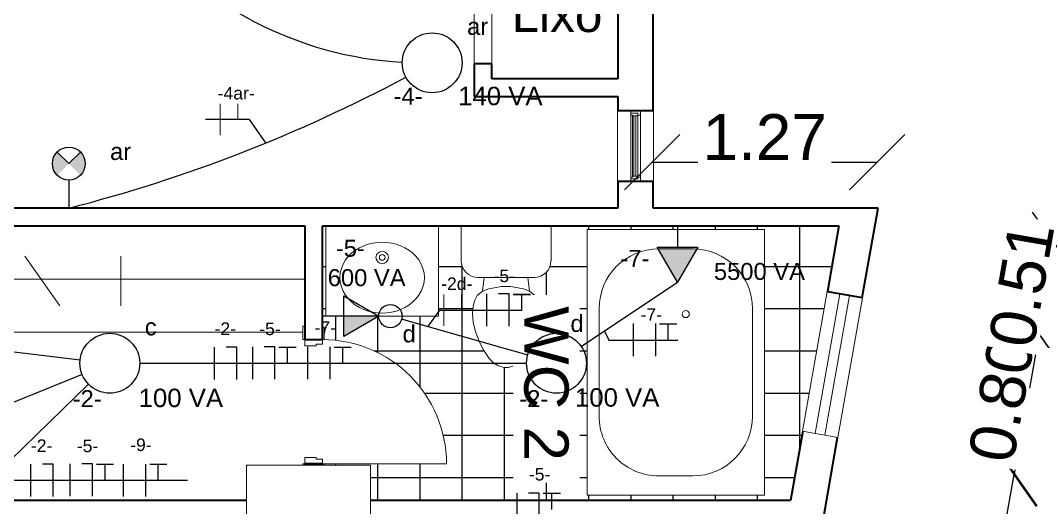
# Model space of a CAD drawing. Header units: metres. Extents: x -182 to 99, y 70 to 117.
# Drawn here: x 74.14 to 79.88, y 85.79 to 88.54 of the extents above; entities that cross this region are included whole.
import ezdxf

# ---------------------------------------------------------------- set-up
doc = ezdxf.new("R2010")
doc.units = ezdxf.units.M
doc.header["$LTSCALE"] = 0.01
doc.linetypes.add('ACAD_ISO02W100', pattern=[15, 12, -3])
for name, color, linetype, lineweight in [('A-ANNO-TEXT', 2, 'Continuous', 9), ('A-DETL', 5, 'Continuous', 9), ('A-DOOR', 1, 'Continuous', 9), ('A-DOOR-FRAM', 1, 'Continuous', 13), ('A-FLOR-OTLN', 6, 'Continuous', 13), ('A-GENM', 6, 'Continuous', 9), ('A-GLAZ', 6, 'Continuous', 9), ('A-GLAZ-FRAM', 6, 'Continuous', 13), ('A-GLAZ-GLAS', 6, 'Continuous', 13), ('A-GLAZ-SILL', 1, 'Continuous', 9), ('A-WALL', 2, 'Continuous', 9), ('P-SANR-FIXT', 6, 'Continuous', 9), ('S-COLS', 6, 'Continuous', 9)]:
    doc.layers.add(name, color=color, linetype=linetype, lineweight=lineweight)
for name, color, linetype in [('FIAÇÃO', 10, 'Continuous'), ('Iluminação', 7, 'Continuous'), ('TOMADA', 7, 'ACAD_ISO02W100')]:
    doc.layers.add(name, color=color, linetype=linetype)
doc.styles.add('Arial', font='arial.ttf', dxfattribs={"height": 0.29506})
doc.styles.add('Arial_2', font='arial.ttf', dxfattribs={"height": 0.258177})
doc.dimstyles.new('Diagonal', dxfattribs={"dimscale": 0.3048, "dimtxt": 0.258177, "dimasz": 1.025262, "dimexe": 0.984252, "dimexo": 0.615157, "dimgap": 0.04101, "dimtad": 1, "dimrnd": 0.01, "dimzin": 0, "dimdsep": 46, "dimtxsty": 'Arial_2', "dimblk1": 'OBLIQUE', "dimblk2": 'OBLIQUE', "dimsah": 1, "dimcen": 0.09, "dimse1": 1, "dimse2": 1, "dimazin": 0, "dimtfac": 1, "dimtix": 1, "dimtmove": 0, "dimatfit": 3, "dimfxl": 1, "dimtvp": 1, "dimtfill": 1, "dimtolj": 1, "dimtzin": 0, "dimarcsym": 2})

# ---------------------------------------------------------------- blocks, each defined once
blk = doc.blocks.new('Pilar rectangular hormigón - 300 x 700 mm-553680-Nivel 9')
at = {"layer": 'S-COLS'}
for p, q in [((0.15, 0.35), (-0.15, 0.35)), ((-0.15, 0.35), (-0.15, -0.35)), ((0.15, -0.35), (0.15, 0.35)), ((-0.15, -0.35), (0.15, -0.35))]:
    blk.add_line(p, q, dxfattribs=at)
blk = doc.blocks.new('M_Retrete-Doméstico-3D - M_Retrete-Doméstico-3D-223781-Nivel 9')
at = {"layer": 'P-SANR-FIXT'}
for p, q in [((-0.2534, 0.2984), (-0.2534, 0.4947)), ((0.2534, 0.4947), (0.2534, 0.2984)), ((0.1587, 0.2038), (-0.1588, 0.2038)), ((-0.1235, 0.2038), (-0.1323, 0.127)), ((0.1235, 0.2038), (0.1323, 0.127)), ((-0.1323, 0.127), (-0.1626, 0.1016)), ((-0.0974, 0.1397), (-0.1323, 0.127)), ((-0.0254, 0.1524), (-0.0974, 0.1397)), ((0.0254, 0.1524), (-0.0254, 0.1524)), ((0.0974, 0.1397), (0.0254, 0.1524)), ((0.1323, 0.127), (0.0974, 0.1397)), ((0.1626, 0.1016), (0.1323, 0.127)), ((-0.177, 0.0762), (-0.1838, 0.0508)), ((-0.1626, 0.1016), (-0.177, 0.0762)), ((0.177, 0.0762), (0.1626, 0.1016)), ((0.1838, 0.0508), (0.177, 0.0762)), ((-0.1883, 0.0253), (-0.1905, 0)), ((-0.1905, 0), (-0.1861, -0.0506)), ((-0.1838, 0.0508), (-0.1883, 0.0253)), ((0.1883, 0.0253), (0.1838, 0.0508)), ((0.1861, -0.0506), (0.1905, 0)), ((0.1905, 0), (0.1883, 0.0253)), ((-0.1861, -0.0506), (-0.1724, -0.1016)), ((0.1724, -0.1016), (0.1861, -0.0506)), ((-0.1724, -0.1016), (-0.1539, -0.1524)), ((0.1539, -0.1524), (0.1724, -0.1016)), ((-0.1539, -0.1524), (-0.1302, -0.2032)), ((0.1302, -0.2032), (0.1539, -0.1524)), ((-0.1302, -0.2032), (-0.095, -0.254)), ((0.095, -0.254), (0.1302, -0.2032)), ((-0.095, -0.254), (-0.0696, -0.2794)), ((-0.0696, -0.2794), (-0.0476, -0.2921)), ((0.0476, -0.2921), (0.0696, -0.2794)), ((0.0696, -0.2794), (0.095, -0.254)), ((-0.0476, -0.2921), (-0.0127, -0.3048)), ((-0.0127, -0.3048), (0.0127, -0.3048)), ((0.0127, -0.3048), (0.0476, -0.2921))]:
    blk.add_line(p, q, dxfattribs=at)
for centre, start, end in [((-0.1588, 0.2984), 180, 270), ((0.1587, 0.2984), 270, 360)]:
    blk.add_arc(centre, 0.0946, start, end, dxfattribs=at)
blk = doc.blocks.new('M_Lavabo - Oval - 635 mm x 510 mm - Privado-224825-Nivel 9')
at = {"layer": 'P-SANR-FIXT'}
for p, q in [((1.1418, -10.2437), (1.1418, -10.7537)), ((1.7768, -10.7537), (1.7768, -10.2437)), ((1.1418, -10.7537), (1.7768, -10.7537))]:
    blk.add_line(p, q, dxfattribs=at)
at = {"layer": 'P-SANR-FIXT', "flags": 128}
for points in [[(1.221, -10.5356), (1.2231, -10.5092), (1.2293, -10.4834), (1.2393, -10.4589), (1.2527, -10.4361), (1.2691, -10.4153), (1.288, -10.3967), (1.309, -10.3805), (1.3317, -10.3668), (1.3558, -10.3556), (1.3808, -10.3469), (1.4066, -10.3407), (1.4329, -10.337), (1.4593, -10.3358), (1.4858, -10.337), (1.5121, -10.3407), (1.5379, -10.3469), (1.5629, -10.3556), (1.5869, -10.3668), (1.6096, -10.3805), (1.6307, -10.3967), (1.6496, -10.4153), (1.666, -10.4361), (1.6794, -10.4589), (1.6894, -10.4834), (1.6956, -10.5092), (1.6977, -10.5356)], [(1.6977, -10.5356), (1.6956, -10.562), (1.6894, -10.5878), (1.6794, -10.6123), (1.666, -10.6352), (1.6496, -10.656), (1.6307, -10.6745), (1.6096, -10.6907), (1.5869, -10.7044), (1.5629, -10.7156), (1.5379, -10.7243), (1.5121, -10.7305), (1.4858, -10.7342), (1.4593, -10.7354), (1.4329, -10.7342), (1.4066, -10.7305), (1.3808, -10.7243), (1.3558, -10.7156), (1.3317, -10.7044), (1.309, -10.6907), (1.288, -10.6745), (1.2691, -10.656), (1.2527, -10.6352), (1.2393, -10.6123), (1.2293, -10.5878), (1.2231, -10.562), (1.221, -10.5356)]]:
    blk.add_lwpolyline(points, dxfattribs=at)
at = {"layer": 'P-SANR-FIXT'}
for radius, start, end in [(0.0349, 0, 180), (0.0349, 180, 360), (0.016, 0, 180), (0.016, 0, 180), (0.016, 180, 0), (0.016, 180, 0)]:
    blk.add_arc((1.4593, -10.4215), radius, start, end, dxfattribs=at)
blk = doc.blocks.new('Puerta de 1 hoja - 70 x 210 cm-216926-Nivel 9')
at = {"layer": 'A-DOOR', "lineweight": 13}
blk.add_line((0.6169, 0.05), (0.6169, 0.75), dxfattribs=at)
blk.add_arc((0.6169, 0.05), 0.7, 90, 180, dxfattribs=at)
at = {"layer": 'A-DOOR-FRAM'}
for p, q in [((-0.0831, 0.06), (-0.1531, 0.06)), ((-0.1531, 0.06), (-0.1531, 0.05)), ((-0.0831, 0.05), (-0.0831, 0.06)), ((0.6254, 0.06), (0.6169, 0.06)), ((0.6169, 0.06), (0.6169, 0.05)), ((-0.0581, 0.05), (-0.0831, 0.05)), ((-0.0581, 0.015), (-0.0581, 0.05)), ((-0.0481, 0.015), (-0.0581, 0.015)), ((-0.0481, -0.05), (-0.0481, 0.015)), ((0.5919, 0.015), (0.5819, 0.015)), ((0.5819, 0.015), (0.5819, -0.05)), ((0.6169, 0.05), (0.5919, 0.05)), ((0.5919, 0.05), (0.5919, 0.015)), ((-0.1581, -0.05), (-0.1581, -0.06)), ((-0.0831, -0.06), (-0.0831, -0.05)), ((-0.0831, -0.05), (-0.0481, -0.05)), ((0.5819, -0.05), (0.6169, -0.05)), ((0.6169, -0.05), (0.6169, -0.06)), ((-0.1581, -0.06), (-0.0831, -0.06)), ((0.6169, -0.06), (0.6254, -0.06))]:
    blk.add_line(p, q, dxfattribs=at)
blk = doc.blocks.new('M_Bañera de hidromasaje - 1500 mm x 1000 mm - Privado-227337-Nivel 9')
at = {"layer": 'P-SANR-FIXT'}
for p, q in [((0, 0), (0, 1)), ((0, 1), (1.5, 1)), ((1.5, 1), (1.5, 0)), ((0.4461, 0.9325), (1.0539, 0.9325)), ((0.1095, 0.404), (0.1095, 0.596)), ((1.3905, 0.596), (1.3905, 0.404)), ((1.0539, 0.0675), (0.4461, 0.0675)), ((1.5, 0), (0, 0))]:
    blk.add_line(p, q, dxfattribs=at)
blk.add_circle((0.4778, 0.5564), 0.02, dxfattribs=at)
for centre, radius, start, end in [((0.4461, 0.596), 0.3365, 90, 180), ((1.0539, 0.596), 0.3366, 360, 90), ((0.4461, 0.404), 0.3366, 180, 270), ((1.0539, 0.404), 0.3365, 270, 0)]:
    blk.add_arc(centre, radius, start, end, dxfattribs=at)
blk = doc.blocks.new('M_Hueco con cubrejuntas - 0610 x 0610 mm-378783-Nivel 9')
at = {"layer": 'A-GENM'}
for p, q in [((-0.3132, -0.05), (-0.3132, 0.05)), ((-0.3132, 0.05), (0.2968, 0.05)), ((0.2968, 0.05), (0.2968, -0.05)), ((0.2968, -0.05), (-0.3132, -0.05))]:
    blk.add_line(p, q, dxfattribs=at)
blk = doc.blocks.new('Ventana simple - 178 x 40 cm-520100-Nivel 9')
at = {"layer": 'A-GLAZ-FRAM'}
for p, q in [((-0.18, 0.035), (-0.2, 0.035)), ((-0.185, 0.02), (-0.185, -0.02)), ((-0.17, 0.02), (-0.185, 0.02)), ((-0.185, -0.02), (-0.185, 0.02)), ((-0.185, 0.02), (-0.175, 0.02)), ((-0.175, 0.02), (-0.175, 0.03)), ((-0.17, -0.01), (-0.17, 0.02)), ((0.185, 0.02), (0.17, 0.02)), ((0.17, 0.02), (0.17, -0.01)), ((0.175, 0.03), (0.175, 0.02)), ((0.175, 0.02), (0.185, 0.02)), ((0.2, 0.035), (0.18, 0.035)), ((0.185, -0.02), (0.185, 0.02)), ((0.185, 0.02), (0.185, -0.02)), ((-0.2, -0.02), (-0.185, -0.02)), ((-0.185, -0.02), (-0.175, -0.02)), ((-0.175, -0.02), (-0.175, -0.01)), ((-0.175, -0.01), (-0.17, -0.01)), ((0.17, -0.01), (0.175, -0.01)), ((0.175, -0.01), (0.175, -0.02)), ((0.175, -0.02), (0.185, -0.02)), ((0.185, -0.02), (0.2, -0.02))]:
    blk.add_line(p, q, dxfattribs=at)
at = {"layer": 'A-GLAZ-FRAM', "lineweight": 9}
for p, q in [((0.18, 0.035), (-0.18, 0.035)), ((0.17, 0.02), (-0.17, 0.02)), ((0.175, -0.02), (-0.175, -0.02)), ((-0.17, -0.01), (0.17, -0.01))]:
    blk.add_line(p, q, dxfattribs=at)
at = {"layer": 'A-GLAZ-FRAM'}
for centre, start, end in [((-0.18, 0.03), 360, 90), ((0.18, 0.03), 90, 180)]:
    blk.add_arc(centre, 0.005, start, end, dxfattribs=at)
at = {"layer": 'A-GLAZ-FRAM', "lineweight": 9}
for points, knots in [([(-0.1775, 0.0343), (-0.1776, 0.0344), (-0.1778, 0.0345), (-0.1782, 0.0347), (-0.1789, 0.0349), (-0.1796, 0.035), (-0.18, 0.035)], [0.6666667, 0.6666667, 0.6666667, 0.6666667, 0.7083333, 0.75, 0.8333333, 1, 1, 1, 1]), ([(-0.175, 0.03), (-0.175, 0.0304), (-0.1751, 0.0311), (-0.1754, 0.0319), (-0.1756, 0.0323), (-0.1757, 0.0325)], [0, 0, 0, 0, 0.1666667, 0.25, 0.3333333, 0.3333333, 0.3333333, 0.3333333]), ([(0.175, 0.03), (0.175, 0.0304), (0.1751, 0.0311), (0.1754, 0.0319), (0.1756, 0.0323), (0.1757, 0.0325)], [0, 0, 0, 0, 0.1666667, 0.25, 0.3333333, 0.3333333, 0.3333333, 0.3333333]), ([(0.1775, 0.0343), (0.1776, 0.0344), (0.1778, 0.0345), (0.1782, 0.0347), (0.1789, 0.0349), (0.1796, 0.035), (0.18, 0.035)], [0.6666667, 0.6666667, 0.6666667, 0.6666667, 0.7083333, 0.75, 0.8333333, 1, 1, 1, 1])]:
    blk.add_open_spline(points, degree=3, knots=knots, dxfattribs=at)
at = {"layer": 'A-GLAZ-GLAS'}
for p, q in [((0.17, 0.0099), (-0.17, 0.0099)), ((-0.17, 0.0099), (-0.17, -0.003)), ((0.17, -0.003), (0.17, 0.0099)), ((-0.17, -0.003), (0.17, -0.003))]:
    blk.add_line(p, q, dxfattribs=at)
at = {"layer": 'A-GLAZ-SILL'}
for p, q in [((-0.2, 0.1079), (0.2, 0.1079)), ((0.2, -0.0941), (-0.2, -0.0941))]:
    blk.add_line(p, q, dxfattribs=at)
blk = doc.blocks.new('Ventana simple - 25 x 80 cm-430068-Nivel 9')
at = {"layer": 'A-GLAZ-FRAM', "lineweight": 9}
for p, q in [((-0.4, 0.035), (0.4, 0.035)), ((-0.4, -0.02), (-0.4, 0.035)), ((0.4, 0.035), (0.4, -0.02)), ((0.4, -0.02), (-0.4, -0.02))]:
    blk.add_line(p, q, dxfattribs=at)
at = {"layer": 'A-GLAZ-SILL'}
for p, q in [((-0.4, 0.1079), (0.4, 0.1079)), ((-0.4, 0.035), (-0.4, 0.1079)), ((0.4, 0.1079), (0.4, 0.035)), ((-0.4, -0.0941), (-0.4, -0.02)), ((0.4, -0.02), (0.4, -0.0941)), ((0.4, -0.0941), (-0.4, -0.0941))]:
    blk.add_line(p, q, dxfattribs=at)
blk = doc.blocks.new('_Oblique')
at = {"color": 0, "linetype": 'ByBlock', "lineweight": -2}
blk.add_line((-0.5, -0.5), (0.5, 0.5), dxfattribs=at)
blk = doc.blocks.new('*D793')
at = {"color": 0, "lineweight": -2, "transparency": 16777216}
blk.add_line((84.8566, 95.6427), (84.8566, 87.4827), dxfattribs=at)
at = {"layer": 'Defpoints', "color": 0, "transparency": 16777216}
for p in [(76.0203, 95.6427), (76.0203, 87.4827), (84.8566, 87.4827)]:
    blk.add_point(p, dxfattribs=at)
at = {"color": 0, "lineweight": -2, "transparency": 16777216, "xscale": 0.3124999999999999, "yscale": 0.3124999999999999, "zscale": 0.3124999999999999}
for p, rotation in [((84.8566, 95.6427), 90), ((84.8566, 87.4827), 270)]:
    blk.add_blockref('_Oblique', p, dxfattribs=dict(at, rotation=rotation))
at = {"color": 0, "transparency": 16777216, "insert": (84.7123, 91.5627), "char_height": 0.25818, "attachment_point": 5, "rotation": 90, "style": 'Arial_2', "bg_fill": 3, "box_fill_scale": 1.1, "bg_fill_color": 256, "bg_fill_true_color": 13158600, "bg_fill_transparency": 0}
blk.add_mtext('\\A1;8.16', dxfattribs=at)
blk = doc.blocks.new('*D797')
at = {"color": 0, "lineweight": -2, "transparency": 16777216}
blk.add_line((79.4959, 84.5577), (79.7498, 85.9802), dxfattribs=at)
at = {"layer": 'Defpoints', "color": 0, "transparency": 16777216}
for p in [(77.6587, 86.3535), (79.7498, 85.9802), (77.4048, 84.931)]:
    blk.add_point(p, dxfattribs=at)
at = {"color": 0, "lineweight": -2, "transparency": 16777216, "xscale": 0.3124999999999999, "yscale": 0.3124999999999999, "zscale": 0.3124999999999999}
for p, rotation in [((79.7498, 85.9802), 79.87747997242002), ((79.4959, 84.5577), 259.87747997242)]:
    blk.add_blockref('_Oblique', p, dxfattribs=dict(at, rotation=rotation))
at = {"color": 0, "transparency": 16777216, "insert": (79.4808, 85.2943), "char_height": 0.25818, "attachment_point": 5, "rotation": 79.87748, "style": 'Arial_2', "bg_fill": 3, "box_fill_scale": 1.1, "bg_fill_color": 256, "bg_fill_true_color": 13158600, "bg_fill_transparency": 0}
blk.add_mtext('\\A1;1.45', dxfattribs=at)
blk = doc.blocks.new('*D798')
at = {"color": 0, "lineweight": -2, "transparency": 16777216}
blk.add_line((79.7506, 85.9847), (79.8896, 86.7725), dxfattribs=at)
at = {"layer": 'Defpoints', "color": 0, "transparency": 16777216}
for p in [(78.8879, 86.9491), (78.749, 86.1613)]:
    blk.add_point(p, dxfattribs=at)
at = {"color": 0, "lineweight": -2, "transparency": 16777216, "xscale": 0.3124999999999999, "yscale": 0.3124999999999999, "zscale": 0.3124999999999999}
for p, rotation in [((79.8896, 86.7725), 80.00000000000544), ((79.7506, 85.9847), 260.0000000000055)]:
    blk.add_blockref('_Oblique', p, dxfattribs=dict(at, rotation=rotation))
at = {"color": 0, "transparency": 16777216, "insert": (79.678, 86.4037), "char_height": 0.25818, "attachment_point": 5, "rotation": 80, "style": 'Arial_2', "bg_fill": 3, "box_fill_scale": 1.1, "bg_fill_color": 256, "bg_fill_true_color": 13158600, "bg_fill_transparency": 0}
blk.add_mtext('\\A1;0.80', dxfattribs=at)
at = {"layer": 'Defpoints', "color": 0, "transparency": 16777216}
blk.add_point((79.8896, 86.7725), dxfattribs=at)
blk = doc.blocks.new('*D799')
at = {"color": 0, "lineweight": -2, "transparency": 16777216}
for p, q in [((79.978, 87.2801), (80.0317, 87.5879)), ((79.8899, 86.7745), (79.978, 87.2801)), ((79.8899, 86.7745), (79.8362, 86.4666))]:
    blk.add_line(p, q, dxfattribs=at)
at = {"layer": 'Defpoints', "color": 0, "transparency": 16777216}
for p in [(78.9761, 87.4547), (78.8879, 86.9491)]:
    blk.add_point(p, dxfattribs=at)
at = {"color": 0, "lineweight": -2, "transparency": 16777216, "xscale": 0.3124999999999999, "yscale": 0.3124999999999999, "zscale": 0.3124999999999999}
for p, rotation in [((79.978, 87.2801), 260.1116401659411), ((79.8899, 86.7745), 80.11164016594118)]:
    blk.add_blockref('_Oblique', p, dxfattribs=dict(at, rotation=rotation))
at = {"color": 0, "transparency": 16777216, "insert": (79.7918, 87.0521), "char_height": 0.25818, "attachment_point": 5, "rotation": 80.11164, "style": 'Arial_2', "bg_fill": 3, "box_fill_scale": 1.1, "bg_fill_color": 256, "bg_fill_true_color": 13158600, "bg_fill_transparency": 0}
blk.add_mtext('\\A1;0.51', dxfattribs=at)
at = {"layer": 'Defpoints', "color": 0, "transparency": 16777216}
blk.add_point((79.978, 87.2801), dxfattribs=at)
blk = doc.blocks.new('*D802')
at = {"color": 0, "lineweight": -2, "transparency": 16777216}
for p, q in [((80.6497, 85.4225), (80.7039, 85.7303)), ((80.6497, 85.4225), (80.632, 85.3225)), ((80.632, 85.3225), (80.5778, 85.0148))]:
    blk.add_line(p, q, dxfattribs=at)
at = {"layer": 'Defpoints', "color": 0, "transparency": 16777216}
for p in [(78.4821, 85.8047), (78.4644, 85.7047)]:
    blk.add_point(p, dxfattribs=at)
at = {"color": 0, "lineweight": -2, "transparency": 16777216, "xscale": 0.3124999999999999, "yscale": 0.3124999999999999, "zscale": 0.3124999999999999}
for p, rotation in [((80.6497, 85.4225), 259.999999999963), ((80.632, 85.3225), 79.99999999996301)]:
    blk.add_blockref('_Oblique', p, dxfattribs=dict(at, rotation=rotation))
at = {"color": 0, "transparency": 16777216, "insert": (80.4987, 85.3976), "char_height": 0.25818, "attachment_point": 5, "rotation": 80, "style": 'Arial_2', "bg_fill": 3, "box_fill_scale": 1.1, "bg_fill_color": 256, "bg_fill_true_color": 13158600, "bg_fill_transparency": 0}
blk.add_mtext('\\A1;0.10', dxfattribs=at)
at = {"layer": 'Defpoints', "color": 0, "transparency": 16777216}
blk.add_point((80.632, 85.3225), dxfattribs=at)
blk = doc.blocks.new('*D803')
at = {"color": 0, "lineweight": -2, "transparency": 16777216}
blk.add_line((80.6497, 85.4225), (80.923, 86.9725), dxfattribs=at)
at = {"layer": 'Defpoints', "color": 0, "transparency": 16777216}
for p in [(78.7554, 87.3547), (80.923, 86.9725), (78.4821, 85.8047)]:
    blk.add_point(p, dxfattribs=at)
at = {"color": 0, "lineweight": -2, "transparency": 16777216, "xscale": 0.3124999999999999, "yscale": 0.3124999999999999, "zscale": 0.3124999999999999}
for p, rotation in [((80.923, 86.9725), 80.00000000000075), ((80.6497, 85.4225), 260.0000000000007)]:
    blk.add_blockref('_Oblique', p, dxfattribs=dict(at, rotation=rotation))
at = {"color": 0, "transparency": 16777216, "insert": (80.6442, 86.2226), "char_height": 0.25818, "attachment_point": 5, "rotation": 80, "style": 'Arial_2', "bg_fill": 3, "box_fill_scale": 1.1, "bg_fill_color": 256, "bg_fill_true_color": 13158600, "bg_fill_transparency": 0}
blk.add_mtext('\\A1;1.57', dxfattribs=at)
blk = doc.blocks.new('*D804')
at = {"color": 0, "lineweight": -2, "transparency": 16777216}
for p, q in [((80.9406, 87.0725), (80.9949, 87.3803)), ((80.923, 86.9725), (80.9406, 87.0725)), ((80.923, 86.9725), (80.8687, 86.6648))]:
    blk.add_line(p, q, dxfattribs=at)
at = {"layer": 'Defpoints', "color": 0, "transparency": 16777216}
for p in [(78.773, 87.4547), (78.7554, 87.3547)]:
    blk.add_point(p, dxfattribs=at)
at = {"color": 0, "lineweight": -2, "transparency": 16777216, "xscale": 0.3124999999999999, "yscale": 0.3124999999999999, "zscale": 0.3124999999999999}
for p, rotation in [((80.9406, 87.0725), 260.0000000000276), ((80.923, 86.9725), 80.00000000002763)]:
    blk.add_blockref('_Oblique', p, dxfattribs=dict(at, rotation=rotation))
at = {"color": 0, "transparency": 16777216, "insert": (80.7897, 87.0476), "char_height": 0.25818, "attachment_point": 5, "rotation": 80, "style": 'Arial_2', "bg_fill": 3, "box_fill_scale": 1.1, "bg_fill_color": 256, "bg_fill_true_color": 13158600, "bg_fill_transparency": 0}
blk.add_mtext('\\A1;0.10', dxfattribs=at)
at = {"layer": 'Defpoints', "color": 0, "transparency": 16777216}
blk.add_point((80.9406, 87.0725), dxfattribs=at)
blk = doc.blocks.new('*D805')
at = {"color": 0, "lineweight": -2, "transparency": 16777216}
blk.add_line((80.9899, 81.7048), (81.8903, 86.955), dxfattribs=at)
at = {"layer": 'Defpoints', "color": 0, "transparency": 16777216}
for p in [(78.9761, 87.4547), (81.8903, 86.955), (78.0757, 82.2046)]:
    blk.add_point(p, dxfattribs=at)
at = {"color": 0, "lineweight": -2, "transparency": 16777216, "xscale": 0.3124999999999999, "yscale": 0.3124999999999999, "zscale": 0.3124999999999999}
for p, rotation in [((81.8903, 86.955), 80.26890480167927), ((80.9899, 81.7048), 260.2689048016792)]:
    blk.add_blockref('_Oblique', p, dxfattribs=dict(at, rotation=rotation))
at = {"color": 0, "transparency": 16777216, "insert": (81.2977, 84.3543), "char_height": 0.25818, "attachment_point": 5, "rotation": 80.2689, "style": 'Arial_2', "bg_fill": 3, "box_fill_scale": 1.1, "bg_fill_color": 256, "bg_fill_true_color": 13158600, "bg_fill_transparency": 0}
blk.add_mtext('\\A1;5.33', dxfattribs=at)
blk = doc.blocks.new('*D806')
at = {"color": 0, "lineweight": -2, "transparency": 16777216}
blk.add_line((77.707, 87.7417), (78.9761, 87.7417), dxfattribs=at)
at = {"layer": 'Defpoints', "color": 0, "transparency": 16777216}
for p in [(78.9761, 87.7417), (77.707, 87.5917), (78.9761, 87.5917)]:
    blk.add_point(p, dxfattribs=at)
at = {"color": 0, "lineweight": -2, "transparency": 16777216, "xscale": 0.3124999999999999, "yscale": 0.3124999999999999, "zscale": 0.3124999999999999, "rotation": 180}
blk.add_blockref('_Oblique', (77.707, 87.7417), dxfattribs=at)
at = {"color": 0, "lineweight": -2, "transparency": 16777216, "xscale": 0.3124999999999999, "yscale": 0.3124999999999999, "zscale": 0.3124999999999999}
blk.add_blockref('_Oblique', (78.9761, 87.7417), dxfattribs=at)
at = {"color": 0, "transparency": 16777216, "insert": (78.3415, 87.8838), "char_height": 0.25818, "attachment_point": 5, "style": 'Arial_2', "bg_fill": 3, "box_fill_scale": 1.1, "bg_fill_color": 256, "bg_fill_true_color": 13158600, "bg_fill_transparency": 0}
blk.add_mtext('\\A1;1.27', dxfattribs=at)
blk = doc.blocks.new('*D808')
at = {"color": 0, "lineweight": -2, "transparency": 16777216}
blk.add_line((86.913, 110.5367), (86.913, 81.3425), dxfattribs=at)
at = {"layer": 'Defpoints', "color": 0, "transparency": 16777216}
for p in [(78.2131, 110.5367), (67.3452, 81.3425), (86.913, 81.3425)]:
    blk.add_point(p, dxfattribs=at)
at = {"color": 0, "lineweight": -2, "transparency": 16777216, "xscale": 0.3124999999999999, "yscale": 0.3124999999999999, "zscale": 0.3124999999999999}
for p, rotation in [((86.913, 110.5367), 90), ((86.913, 81.3425), 270)]:
    blk.add_blockref('_Oblique', p, dxfattribs=dict(at, rotation=rotation))
at = {"color": 0, "transparency": 16777216, "insert": (86.7687, 95.9396), "char_height": 0.25818, "attachment_point": 5, "rotation": 90, "style": 'Arial_2', "bg_fill": 3, "box_fill_scale": 1.1, "bg_fill_color": 256, "bg_fill_true_color": 13158600, "bg_fill_transparency": 0}
blk.add_mtext('\\A1;29.19', dxfattribs=at)
blk = doc.blocks.new('*D810')
at = {"color": 0, "lineweight": -2, "transparency": 16777216}
blk.add_line((85.913, 95.6427), (85.913, 87.4827), dxfattribs=at)
at = {"layer": 'Defpoints', "color": 0, "transparency": 16777216}
for p in [(77.9001, 95.6427), (76.5181, 87.4827), (85.913, 87.4827)]:
    blk.add_point(p, dxfattribs=at)
at = {"color": 0, "lineweight": -2, "transparency": 16777216, "xscale": 0.3124999999999999, "yscale": 0.3124999999999999, "zscale": 0.3124999999999999}
for p, rotation in [((85.913, 95.6427), 90), ((85.913, 87.4827), 270)]:
    blk.add_blockref('_Oblique', p, dxfattribs=dict(at, rotation=rotation))
at = {"color": 0, "transparency": 16777216, "insert": (85.7687, 91.5627), "char_height": 0.25818, "attachment_point": 5, "rotation": 90, "style": 'Arial_2', "bg_fill": 3, "box_fill_scale": 1.1, "bg_fill_color": 256, "bg_fill_true_color": 13158600, "bg_fill_transparency": 0}
blk.add_mtext('\\A1;8.16', dxfattribs=at)
blk = doc.blocks.new('*D811')
at = {"color": 0, "lineweight": -2, "transparency": 16777216}
blk.add_line((85.913, 87.4827), (85.913, 82.2325), dxfattribs=at)
at = {"layer": 'Defpoints', "color": 0, "transparency": 16777216}
for p in [(76.5181, 87.4827), (74.46, 82.2325), (85.913, 82.2325)]:
    blk.add_point(p, dxfattribs=at)
at = {"color": 0, "lineweight": -2, "transparency": 16777216, "xscale": 0.3124999999999999, "yscale": 0.3124999999999999, "zscale": 0.3124999999999999}
for p, rotation in [((85.913, 87.4827), 90), ((85.913, 82.2325), 270)]:
    blk.add_blockref('_Oblique', p, dxfattribs=dict(at, rotation=rotation))
at = {"color": 0, "transparency": 16777216, "insert": (85.7687, 84.8576), "char_height": 0.25818, "attachment_point": 5, "rotation": 90, "style": 'Arial_2', "bg_fill": 3, "box_fill_scale": 1.1, "bg_fill_color": 256, "bg_fill_true_color": 13158600, "bg_fill_transparency": 0}
blk.add_mtext('\\A1;5.25', dxfattribs=at)
blk = doc.blocks.new('F-N')
at = {"layer": 'FIAÇÃO'}
blk.add_line((2561.97, 1254.62), (2561.97, 1275.44), dxfattribs=at)
at = {"layer": 'FIAÇÃO', "color": 5}
blk.add_lwpolyline([(2576.26, 1254.62), (2576.26, 1275.44), (2569.32, 1275.44)], dxfattribs=at)
blk = doc.blocks.new('fnt')
at = {"layer": 'FIAÇÃO', "color": 1}
blk.add_line((-91.754, 85.1588), (-91.754, 85.3417), dxfattribs=at)
at = {"layer": 'FIAÇÃO', "color": 3}
blk.add_line((-91.5578, 85.2489), (-91.5578, 85.3404), dxfattribs=at)
at = {"layer": 'FIAÇÃO', "color": 5}
blk.add_lwpolyline([(-91.6285, 85.1588), (-91.6285, 85.3417), (-91.6895, 85.3417)], dxfattribs=at)
at = {"layer": 'FIAÇÃO', "color": 3}
blk.add_lwpolyline([(-91.6066, 85.3404), (-91.5578, 85.3404), (-91.509, 85.3404)], dxfattribs=at)
blk = doc.blocks.new('fft')
at = {"layer": 'FIAÇÃO', "color": 1}
for p, q in [((-91.754, 84.7222), (-91.754, 84.9051)), ((-91.6285, 84.7222), (-91.6285, 84.9051))]:
    blk.add_line(p, q, dxfattribs=at)
at = {"layer": 'FIAÇÃO', "color": 3}
blk.add_line((-91.5578, 84.8123), (-91.5578, 84.9038), dxfattribs=at)
blk.add_lwpolyline([(-91.6066, 84.9038), (-91.5578, 84.9038), (-91.509, 84.9038)], dxfattribs=at)

msp = doc.modelspace()

# ---------------------------------------------------------------- hatches: boundary and pattern name
at = {"transparency": 33554687}
h = msp.add_hatch(dxfattribs=at)
h.set_pattern_fill('NET', color=251, scale=0.075)
h.set_pattern_definition([(0, (-100.5304, 1e-14), (0, 0.238125), []), (90, (-100.5304, 1e-14), (-0.238125, 0), [])])
h.paths.add_polyline_path([(76.7519, 86.6848), (76.7282, 86.7356), (76.7097, 86.7864), (76.696, 86.8374), (76.6916, 86.888), (76.6938, 86.9133), (76.6983, 86.9388), (76.7051, 86.9642), (76.7195, 86.9896), (76.7498, 87.015), (76.7586, 87.0918), (76.7233, 87.0918, -0.414214), (76.6287, 87.1864), (76.6287, 87.3827), (76.5003, 87.3827), (76.5003, 86.8727), (75.8653, 86.8727), (75.8653, 87.3827), (75.8457, 87.3827), (75.8457, 86.8112), (75.8557, 86.8112), (75.8557, 86.7411, -0.410035), (76.5457, 86.0412), (75.8557, 86.0412), (75.8557, 86.0327), (76.1171, 86.0327), (76.1171, 85.8327), (78.4871, 85.8327), (78.5561, 86.2241), (78.5551, 86.2243), (78.6941, 87.0126), (78.6951, 87.0124), (78.7604, 87.3827), (77.1355, 87.3827), (77.1355, 87.1864, -0.414214), (77.0408, 87.0918), (77.0056, 87.0918), (77.0144, 87.015), (77.0447, 86.9896), (77.0591, 86.9642), (77.0659, 86.9388), (77.0704, 86.9133), (77.0726, 86.888), (77.0682, 86.8374), (77.0545, 86.7864), (77.036, 86.7356), (77.0123, 86.6848), (76.9771, 86.634), (76.9517, 86.6086), (76.9297, 86.5959), (76.8948, 86.5832), (76.8694, 86.5832), (76.8345, 86.5959), (76.8125, 86.6086), (76.7871, 86.634)])
h.paths.add_polyline_path([(77.3397, 87.3627), (78.3397, 87.3627), (78.3397, 85.8627), (77.3397, 85.8627)], flags=16)
h.paths.add_polyline_path([(77.4072, 86.9166, -0.414214), (77.7438, 87.2531), (77.9357, 87.2531, -0.414214), (78.2723, 86.9166), (78.2723, 86.3088, -0.414214), (77.9357, 85.9722), (77.7438, 85.9722, -0.414214), (77.4072, 86.3088)], flags=0)
h.paths.add_polyline_path([(77.8762, 86.8848, -1), (77.9162, 86.8848, -1)], flags=0)
h.paths.add_polyline_path([(76.7786, 87.0335), (76.7786, 85.9233), (77.3866, 85.9233), (77.3866, 87.0335)], flags=25)

# ---------------------------------------------------------------- linework, layer by layer
at = {"layer": 'A-DETL'}
for p, q in [((74.1666, 87.212), (74.3626, 86.932)), ((74.7071, 87.212), (74.7071, 86.932)), ((75.7457, 87.0827), (73.5457, 87.0827)), ((73.5457, 86.7827), (75.7357, 86.7827))]:
    msp.add_line(p, q, dxfattribs=at)
at = {"layer": 'A-FLOR-OTLN'}
msp.add_line((77.713, 87.4827), (77.713, 87.6327), dxfattribs=at)
at = {"layer": 'A-WALL', "color": 7, "lineweight": 35}
for p, q in [((77.712, 88.0327), (77.712, 91.0327)), ((77.512, 89.1227), (77.512, 88.2127)), ((76.702, 88.2977), (76.702, 88.1127)), ((76.802, 88.2977), (76.702, 88.2977)), ((76.802, 88.2127), (76.802, 88.2977)), ((77.512, 88.2127), (76.802, 88.2127)), ((76.702, 88.1127), (77.512, 88.1127)), ((77.512, 88.1127), (77.512, 88.0327)), ((77.512, 88.0327), (77.712, 88.0327)), ((77.512, 87.6327), (77.512, 87.4827)), ((77.712, 87.6327), (77.512, 87.6327)), ((77.712, 87.4827), (77.712, 87.6327)), ((77.512, 87.4827), (73.4171, 87.4827)), ((78.9811, 87.4827), (77.712, 87.4827)), ((78.8921, 86.9777), (78.9811, 87.4827)), ((73.5457, 87.3827), (75.7457, 87.3827)), ((75.7457, 87.3827), (75.7457, 86.7412)), ((75.8457, 87.3827), (78.7604, 87.3827)), ((75.8457, 86.7412), (75.8457, 87.3827)), ((78.7604, 87.3827), (78.6951, 87.0124)), ((78.6951, 87.0124), (78.8921, 86.9777)), ((75.7457, 86.7412), (75.8457, 86.7412)), ((78.5561, 86.2241), (78.4871, 85.8327)), ((78.6725, 85.7327), (78.7531, 86.1894)), ((75.7457, 86.0412), (75.7457, 86.0327)), ((75.8457, 86.0412), (75.7457, 86.0412)), ((75.8457, 86.0327), (75.8457, 86.0412)), ((75.4171, 85.8327), (73.5457, 85.8327)), ((78.4871, 85.8327), (76.1171, 85.8327))]:
    msp.add_line(p, q, dxfattribs=at)
at = {"layer": 'A-WALL', "color": 7}
for p, q in [((76.702, 88.2977), (76.702, 88.9077)), ((76.802, 88.9077), (76.802, 88.2977))]:
    msp.add_line(p, q, dxfattribs=at)

# ---------------------------------------------------------------- block references
at = {"layer": 'A-DOOR', "rotation": 269.9999999999999}
msp.add_blockref('Puerta de 1 hoja - 70 x 210 cm-216926-Nivel 9', (75.7957, 86.6581), dxfattribs=at)
at = {"layer": 'A-GENM', "rotation": 269.9999999999999}
msp.add_blockref('M_Hueco con cubrejuntas - 0610 x 0610 mm-378783-Nivel 9', (76.752, 88.5945), dxfattribs=at)
at = {"layer": 'A-GLAZ'}
for name, p, rotation in [('Ventana simple - 178 x 40 cm-520100-Nivel 9', (77.6052, 87.8327), 269.9999999999999), ('Ventana simple - 25 x 80 cm-430068-Nivel 9', (78.7308, 86.5995), 79.99999999999994)]:
    msp.add_blockref(name, p, dxfattribs=dict(at, rotation=rotation))
at = {"layer": 'P-SANR-FIXT'}
for name, p in [('M_Lavabo - Oval - 635 mm x 510 mm - Privado-224825-Nivel 9', (74.7234, 97.6264)), ('M_Retrete-Doméstico-3D - M_Retrete-Doméstico-3D-223781-Nivel 9', (76.8821, 86.888))]:
    msp.add_blockref(name, p, dxfattribs=at)
at = {"layer": 'P-SANR-FIXT', "rotation": 269.9999999999998}
msp.add_blockref('M_Bañera de hidromasaje - 1500 mm x 1000 mm - Privado-227337-Nivel 9', (77.3397, 87.3627), dxfattribs=at)
at = {"layer": 'S-COLS', "rotation": 89.99999999999945}
msp.add_blockref('Pilar rectangular hormigón - 300 x 700 mm-553680-Nivel 9', (75.7671, 85.8827), dxfattribs=at)

# ---------------------------------------------------------------- next in the draw order: texts
at = {"layer": 'A-ANNO-TEXT', "color": 7, "insert": (76.913, 88.6761), "char_height": 0.2, "width": 0.535951, "attachment_point": 1, "line_spacing_factor": 0.938532, "style": 'Arial', "bg_fill": 3, "box_fill_scale": 1.25, "bg_fill_color": 7, "bg_fill_transparency": 0}
msp.add_mtext('Lixo', dxfattribs=at)
at = {"layer": 'A-ANNO-TEXT', "color": 7, "insert": (77.2347, 86.9296), "char_height": 0.25, "width": 0.933517, "attachment_point": 1, "rotation": 270, "line_spacing_factor": 0.938532, "style": 'Arial', "bg_fill": 3, "box_fill_scale": 1.25, "bg_fill_color": 7, "bg_fill_transparency": 0}
msp.add_mtext('WC 2', dxfattribs=at)

# ---------------------------------------------------------------- next in the draw order: dimensions: what is measured, and where the dimension line sits
at = {"color": 1}
dim = msp.add_aligned_dim(p1=(77.40477, 84.93104), p2=(77.65874, 86.35355), distance=-2.12417, dimstyle='Diagonal', override={"dimpost": '<>'}, dxfattribs=at)
dim.commit()
dim.dimension.update_dxf_attribs({"geometry": '*D797', "text_midpoint": (79.48079, 85.29433)})

# ---------------------------------------------------------------- next in the draw order: dimensions: what is measured, and where the dimension line sits
dim = msp.add_linear_dim(base=(84.8566, 87.4827), p1=(76.0203, 95.6427), p2=(76.0203, 87.4827), angle=90, dimstyle='Diagonal', override={"dimpost": '<>'}, dxfattribs=at)
dim.commit()
dim.dimension.update_dxf_attribs({"geometry": '*D793', "text_midpoint": (84.7123, 91.5627)})
dim = msp.add_aligned_dim(p1=(78.749, 86.1613), p2=(78.8879, 86.9491), distance=-1.0171, dimstyle='Diagonal', override={"dimpost": '<>'}, dxfattribs=at)
dim.commit()
dim.dimension.update_dxf_attribs({"geometry": '*D798', "text_midpoint": (79.678, 86.4037)})

# ---------------------------------------------------------------- next in the draw order: dimensions: what is measured, and where the dimension line sits
for p1, p2, distance, picture, middle in [((78.8879, 86.9491), (78.9761, 87.4547), -1.0171, '*D799', (79.7918, 87.0521)), ((78.4821, 85.8047), (78.4644, 85.7047), 2.201, '*D802', (80.4987, 85.3976))]:
    dim = msp.add_aligned_dim(p1=p1, p2=p2, distance=distance, dimstyle='Diagonal', override={"dimpost": '<>'}, dxfattribs=at)
    dim.commit()
    dim.dimension.update_dxf_attribs({"geometry": picture, "text_midpoint": middle})

# ---------------------------------------------------------------- next in the draw order: dimensions: what is measured, and where the dimension line sits
dim = msp.add_linear_dim(base=(78.9761, 87.7417), p1=(77.707, 87.5917), p2=(78.9761, 87.5917), dimstyle='Diagonal', override={"dimpost": '<>'}, dxfattribs=at)
dim.commit()
dim.dimension.update_dxf_attribs({"geometry": '*D806', "text_midpoint": (78.3415, 87.8838)})
dim = msp.add_aligned_dim(p1=(78.4821, 85.8047), p2=(78.7554, 87.3547), distance=-2.201, dimstyle='Diagonal', override={"dimpost": '<>'}, dxfattribs=at)
dim.commit()
dim.dimension.update_dxf_attribs({"geometry": '*D803', "text_midpoint": (80.6442, 86.2226)})

# ---------------------------------------------------------------- next in the draw order: dimensions: what is measured, and where the dimension line sits
dim = msp.add_aligned_dim(p1=(78.7554, 87.3547), p2=(78.773, 87.4547), distance=-2.201, dimstyle='Diagonal', override={"dimpost": '<>'}, dxfattribs=at)
dim.commit()
dim.dimension.update_dxf_attribs({"geometry": '*D804', "text_midpoint": (80.7897, 87.0476)})

# ---------------------------------------------------------------- next in the draw order: dimensions: what is measured, and where the dimension line sits
dim = msp.add_aligned_dim(p1=(78.0757, 82.2046), p2=(78.9761, 87.4547), distance=-2.9567, dimstyle='Diagonal', override={"dimpost": '<>'}, dxfattribs=at)
dim.commit()
dim.dimension.update_dxf_attribs({"geometry": '*D805', "text_midpoint": (81.2977, 84.3543)})

# ---------------------------------------------------------------- next in the draw order: dimensions: what is measured, and where the dimension line sits
dim = msp.add_linear_dim(base=(86.913, 81.3425), p1=(78.2131, 110.5367), p2=(67.3452, 81.3425), angle=90, dimstyle='Diagonal', override={"dimpost": '<>'}, dxfattribs=at)
dim.commit()
dim.dimension.update_dxf_attribs({"geometry": '*D808', "text_midpoint": (86.7687, 95.9396)})

# ---------------------------------------------------------------- next in the draw order: hatches: boundary and pattern name
at = {"layer": 'Iluminação', "ltscale": 0.5, "true_color": 0xffffff}
h = msp.add_hatch(color=7, dxfattribs=at)
edge = h.paths.add_edge_path()
edge.add_arc((74.4141, 87.7338), 0.0929, 135.00019, 225)
edge.add_line((74.3484, 87.6681), (74.4141, 87.7338))
edge.add_line((74.4141, 87.7338), (74.3484, 87.7994))
edge = h.paths.add_edge_path()
edge.add_arc((74.4141, 87.7338), 0.0929, 315.00019, 405)
edge.add_line((74.4798, 87.7994), (74.4141, 87.7338))
edge.add_line((74.4141, 87.7338), (74.4798, 87.6681))

# ---------------------------------------------------------------- next in the draw order: linework, layer by layer
at = {"layer": 'FIAÇÃO', "lineweight": 20}
msp.add_line((75.2687, 87.8945), (75.2687, 88.0714), dxfattribs=at)
at = {"layer": 'FIAÇÃO', "color": 18, "lineweight": 20, "true_color": 0x000000}
msp.add_line((75.3687, 87.9818), (75.3687, 88.0702), dxfattribs=at)
at = {"layer": 'Iluminação', "color": 0, "ltscale": 0.5}
for p, q in [((75.4334, 87.983), (75.1852, 87.983)), ((75.5259, 87.8504), (75.4334, 87.983))]:
    msp.add_line(p, q, dxfattribs=at)
at = {"layer": 'Iluminação', "color": 7, "ltscale": 0.5, "true_color": 0xffffff}
for p, q in [((74.4141, 87.7338), (74.3484, 87.7994)), ((74.4141, 87.7338), (74.4798, 87.7994)), ((74.4141, 87.6409), (74.4141, 87.4827))]:
    msp.add_line(p, q, dxfattribs=at)
at = {"layer": 'Iluminação', "color": 0, "ltscale": 0.5}
msp.add_arc((76.4138, 90.3658), 2.0637, 170.0377, 266.72446, dxfattribs=at)

# ---------------------------------------------------------------- next in the draw order: block references
at = {"layer": 'FIAÇÃO', "lineweight": 20, "xscale": 0.008784106945095342, "yscale": 0.008784106945095342, "zscale": 0.008784106945095342}
msp.add_blockref('F-N', (51.6959, 74.8354), dxfattribs=at)

# ---------------------------------------------------------------- next in the draw order: texts
at = {"layer": 'FIAÇÃO', "lineweight": 20, "style": 'Arial'}
for s, p in [('-4ar-', (75.2545, 88.0959)), ('-2-', (74.2006, 86.1076))]:
    msp.add_text(s, height=0.07075, dxfattribs=at).set_placement(p)
at = {"layer": 'Iluminação', "color": 7, "ltscale": 0.5, "true_color": 0xffffff, "style": 'Arial'}
for s, p in [('-4-', (76.2469, 88.0673)), ('ar', (74.6469, 87.7545))]:
    msp.add_text(s, height=0.09589, dxfattribs=at).set_placement(p)

# ---------------------------------------------------------------- next in the draw order: dimensions: what is measured, and where the dimension line sits
at = {"color": 1}
dim = msp.add_linear_dim(base=(85.913, 87.4827), p1=(77.9001, 95.6427), p2=(76.5181, 87.4827), angle=90, dimstyle='Diagonal', override={"dimpost": '<>', "dimtmove": 1}, dxfattribs=at)
dim.commit()
dim.dimension.update_dxf_attribs({"geometry": '*D810', "text_midpoint": (85.7687, 91.5627)})

# ---------------------------------------------------------------- next in the draw order: linework, layer by layer
at = {"layer": 'Iluminação', "color": 7, "ltscale": 0.5, "true_color": 0xffffff}
msp.add_circle((76.4646, 88.3027), 0.1688, dxfattribs=at)

# ---------------------------------------------------------------- next in the draw order: texts
at = {"layer": 'Iluminação', "color": 7, "ltscale": 0.5, "true_color": 0xffffff, "style": 'Arial'}
msp.add_text('ar', height=0.09589, dxfattribs=at).set_placement((76.662, 88.4601))
at = {"layer": 'Iluminação', "color": 7, "ltscale": 0.5, "true_color": 0xffffff, "insert": (76.8496, 88.0619), "char_height": 0.104025, "width": 0.595396, "attachment_point": 8, "style": 'Arial'}
msp.add_mtext('{\\H0.0275x;\\P\\P}140 VA', dxfattribs=at)

# ---------------------------------------------------------------- next in the draw order: dimensions: what is measured, and where the dimension line sits
at = {"color": 1}
dim = msp.add_linear_dim(base=(85.913, 82.2325), p1=(76.5181, 87.4827), p2=(74.46, 82.2325), angle=90, dimstyle='Diagonal', override={"dimpost": '<>', "dimtmove": 1}, dxfattribs=at)
dim.commit()
dim.dimension.update_dxf_attribs({"geometry": '*D811', "text_midpoint": (85.7687, 84.8576)})

# ---------------------------------------------------------------- next in the draw order: hatches: boundary and pattern name
at = {"layer": 'Iluminação', "ltscale": 0.5, "true_color": 0xffffff}
for points in [[(77.8493, 87.0651), (77.9635, 87.2628), (77.7351, 87.2628)], [(76.1633, 86.8736), (75.9656, 86.8736), (75.9656, 86.7595)]]:
    msp.add_hatch(color=7, dxfattribs=at).paths.add_polyline_path(points)

# ---------------------------------------------------------------- next in the draw order: linework, layer by layer
at = {"layer": 'FIAÇÃO', "lineweight": 20}
msp.add_line((76.5299, 86.8196), (76.5299, 86.9965), dxfattribs=at)
at = {"layer": 'FIAÇÃO', "color": 18, "lineweight": 20, "true_color": 0x000000}
msp.add_line((76.6299, 86.9068), (76.6299, 86.9953), dxfattribs=at)
at = {"layer": 'Iluminação', "color": 7, "ltscale": 0.5, "true_color": 0xffffff}
for p, q in [((77.8493, 87.3827), (77.8493, 87.2628)), ((76.1633, 86.8736), (75.8457, 86.8736))]:
    msp.add_line(p, q, dxfattribs=at)
at = {"layer": 'Iluminação', "color": 0, "ltscale": 0.5}
for p, q in [((71.027, 87.0425), (74.4782, 86.6278)), ((77.3066, 86.7016), (77.8493, 87.0651)), ((76.4407, 86.8136), (76.5085, 86.9068)), ((76.5085, 86.9068), (76.9703, 86.9068)), ((77.0041, 86.6537), (76.2925, 86.8557)), ((77.4366, 86.7886), (77.4612, 86.7385)), ((77.4612, 86.7385), (77.8512, 86.7385)), ((74.8145, 86.6077), (76.9976, 86.6077)), ((74.4892, 86.5445), (73.7373, 86.2408)), ((74.5248, 86.49), (73.0192, 85.0253)), ((74.0979, 85.9476), (75.0838, 85.9476))]:
    msp.add_line(p, q, dxfattribs=at)
at = {"layer": 'Iluminação', "color": 7, "ltscale": 0.5, "true_color": 0xffffff}
for points in [[(77.9635, 87.2628), (77.8493, 87.0651), (77.7351, 87.2628)], [(75.9656, 86.9878), (76.1633, 86.8736), (75.9656, 86.7595)]]:
    msp.add_lwpolyline(points, close=True, dxfattribs=at)
for centre, radius in [((74.4141, 87.7338), 0.0929), ((76.2292, 86.8736), 0.0658), ((74.6457, 86.6077), 0.1688), ((77.1664, 86.6077), 0.1688)]:
    msp.add_circle(centre, radius, dxfattribs=at)
at = {"layer": 'Iluminação', "color": 0, "ltscale": 0.5}
msp.add_arc((72.2927, 95.7611), 8.5459, 284.37279, 298.08886, dxfattribs=at)

# ---------------------------------------------------------------- next in the draw order: block references
at = {"layer": 'FIAÇÃO', "lineweight": 20, "xscale": 0.008784106945095342, "yscale": 0.008784106945095342, "zscale": 0.008784106945095342}
msp.add_blockref('F-N', (52.7325, 75.4955), dxfattribs=at)
at = {"layer": 'TOMADA', "color": 0}
for name, p in [('fnt', (168.5282, 1.6579)), ('fft', (169.3547, 1.9262)), ('fnt', (167.2058, 1.3588)), ('fft', (167.5176, 1.7954)), ('fnt', (166.1763, 0.6987)), ('fft', (166.4771, 1.1339)), ('fnt', (168.6976, 0.5338))]:
    msp.add_blockref(name, p, dxfattribs=at)

# ---------------------------------------------------------------- next in the draw order: texts
at = {"layer": 'FIAÇÃO', "lineweight": 20, "style": 'Arial'}
for s, p in [('-5-', (76.8113, 87.0655)), ('-2d-', (76.5156, 87.021)), ('-7-', (77.641, 86.8473)), ('-2-', (75.2372, 86.7677)), ('-5-', (75.489, 86.7663)), ('-7-', (75.8011, 86.7738)), ('-9-', (74.7606, 86.1123)), ('-5-', (74.4595, 86.1062)), ('-5-', (77.0109, 85.9463))]:
    msp.add_text(s, height=0.07075, dxfattribs=at).set_placement(p)
at = {"layer": 'Iluminação', "color": 7, "ltscale": 0.5, "true_color": 0xffffff, "style": 'Arial'}
for s, height, p in [('-5-', 0.09589, (75.9211, 87.2085)), ('-7-', 0.09589, (77.5273, 87.1515)), ('d', 0.0959, (77.2451, 86.7843)), ('c', 0.0959, (74.8431, 86.7651)), ('d', 0.0959, (76.2979, 86.7257)), ('-2-', 0.09589, (74.436, 86.3601)), ('-2-', 0.09589, (76.9567, 86.3601))]:
    msp.add_text(s, height=height, dxfattribs=at).set_placement(p)
at = {"layer": 'Iluminação', "color": 7, "ltscale": 0.5, "true_color": 0xffffff, "width": 0.595396, "attachment_point": 8, "style": 'Arial'}
for s, insert, char_height in [('{\\H0.0275x;\\P\\P}5500 VA', (78.3118, 87.0763), 0.095887), ('{\\H0.0275x;\\P\\P}600 VA', (76.0951, 87.0413), 0.095887), ('{\\H0.0275x;\\P\\P}100 VA', (75.0466, 86.3587), 0.104025), ('{\\H0.0275x;\\P\\P}100 VA', (77.509, 86.3614), 0.104025)]:
    msp.add_mtext(s, dxfattribs=dict(at, insert=insert, char_height=char_height))

doc.saveas('drawing.dxf')
